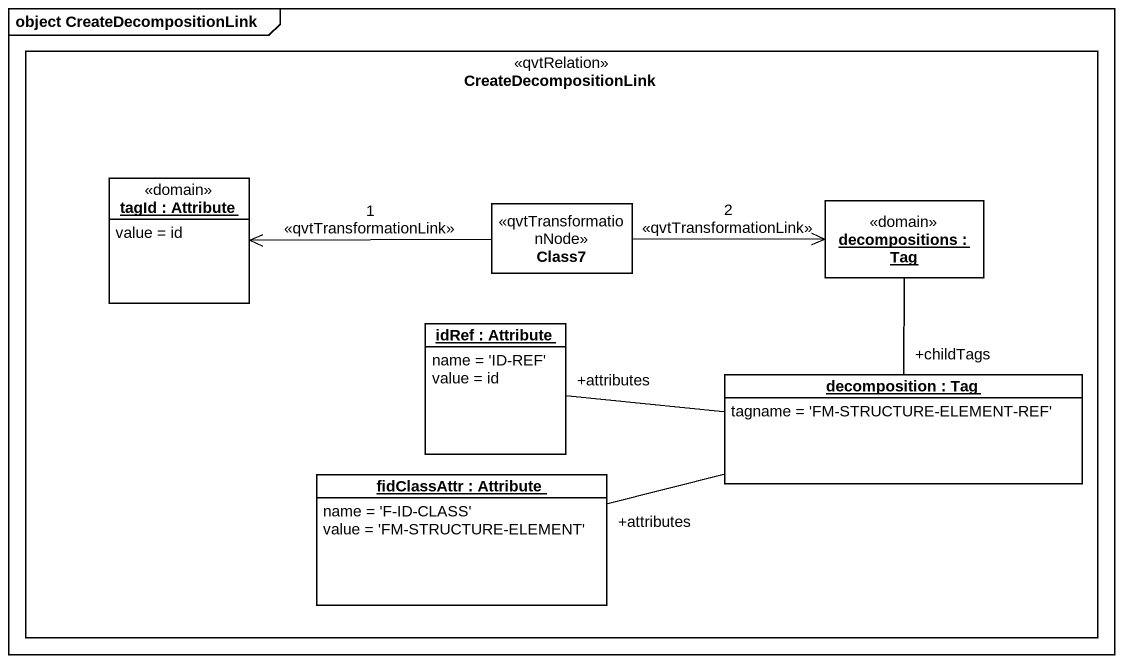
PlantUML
@startuml
mainframe object CreateDecompositionLink
hide circle
hide empty members
rectangle CreateDecompositionLink <<qvtRelation>> #FFFFFF {
  object "tagId : Attribute" as tagId <<domain>> {
    value = id
  }
  class Class7 <<qvtTransformationNode>> #FFFFFF
  object "decompositions : Tag" as decompositions <<domain>>
  object "idRef : Attribute" as idRef {
    name = 'ID-REF'
    value = id
  }
  object "decomposition : Tag" as decomposition {
    tagname = 'FM-STRUCTURE-ELEMENT-REF'
  }
  object "fidClassAttr : Attribute" as fidClassAttr {
    name = 'F-ID-CLASS'
    value = 'FM-STRUCTURE-ELEMENT'
  }
}
Class7 -left-> tagId : 1\n<<qvtTransformationLink>>
Class7 -right-> decompositions : 2\n<<qvtTransformationLink>>
decompositions -- "+childTags" decomposition
decomposition -left- "+attributes" idRef
decomposition -left- "+attributes" fidClassAttr
@enduml
